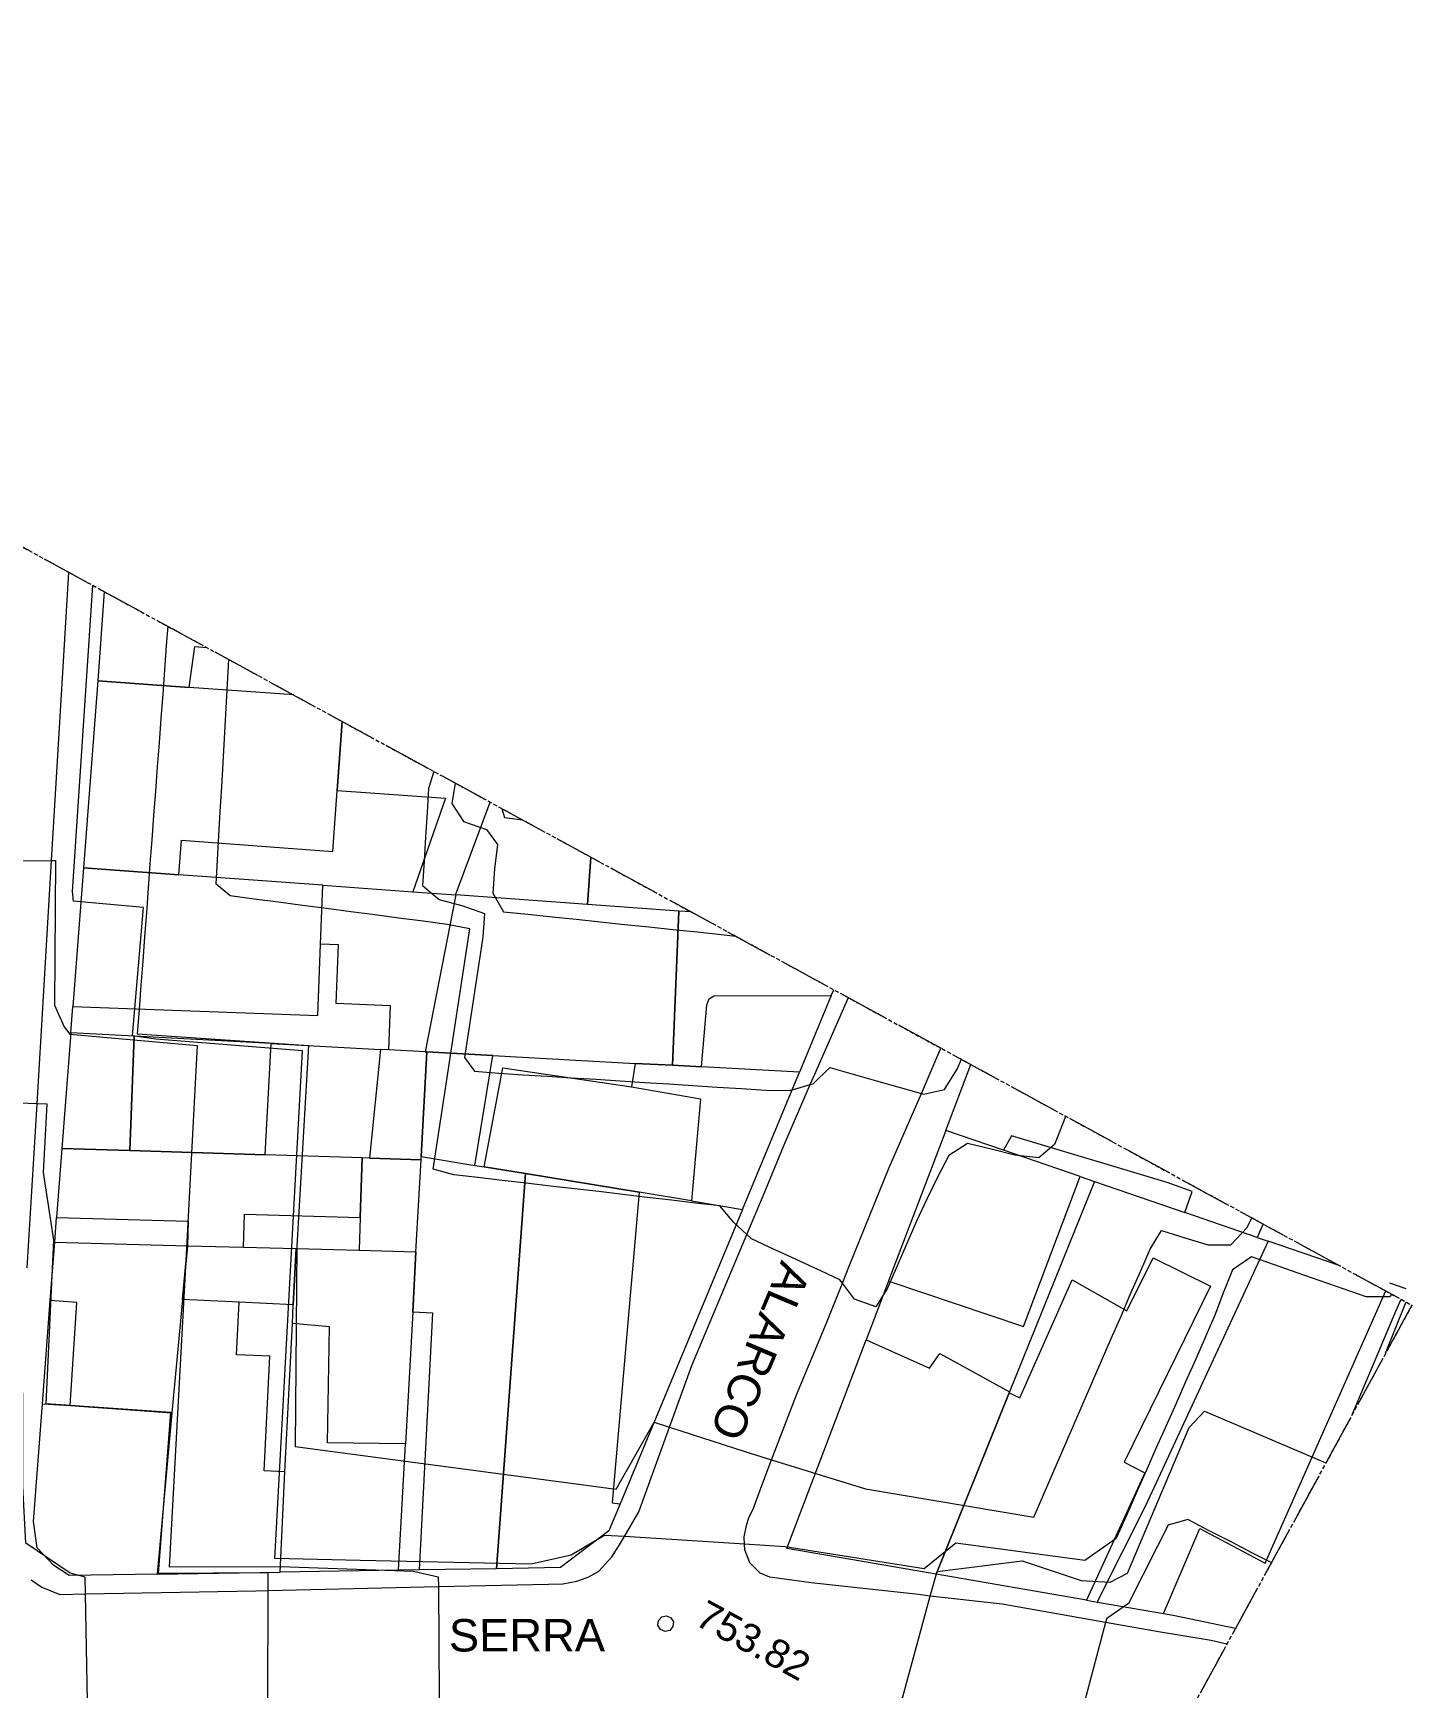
# Model space of a CAD drawing. Header units: feet. Extents: x 344914 to 345457, y 7396879 to 7397422.
# Drawn here: x 345372.2 to 345457.2, y 7397206.8 to 7397308.9 of the extents above; entities that cross this region are included whole.
import ezdxf

# ---------------------------------------------------------------- set-up
doc = ezdxf.new("R2010")
doc.units = ezdxf.units.FT
doc.header["$MEASUREMENT"] = 0
doc.linetypes.add('DASHED2', pattern=[0.375, 0.25, -0.125])
doc.linetypes.add('T02', pattern=[4, 3, -1])
for name, color, linetype, lineweight in [('100_SIST_VIARIO_MEIO_FIO', 1, 'Continuous', 18), ('122_TUN', 190, 'T02', 18), ('160_P_SIMP_ASF_TOP', 7, 'Continuous', 18), ('206_MURO_E_MURO_ARRIMO', 7, 'Continuous', 18), ('214_PROJ_BEIRAL_EDIF', 10, 'Continuous', 18), ('600_CURVA_MESTRA', 14, 'Continuous', 18), ('604_CURVA_INTERM', 7, 'Continuous', 18), ('608_PTO_COTADO_INTERVIA', 1, 'Continuous', 18), ('902_MALHA_TEXTO_COORD_UTM', 8, 'DASHED2', 13)]:
    doc.layers.add(name, color=color, linetype=linetype, lineweight=lineweight)
doc.styles.add('Style-Arial', font='arial.ttf')

# ---------------------------------------------------------------- blocks, each defined once
blk = doc.blocks.new('SP10')
at = {"layer": '608_PTO_COTADO_INTERVIA', "flags": 128}
blk.add_lwpolyline([(0.11, 0.47), (0.36, 0.33), (0.48, 0.05), (0.42, -0.25), (0.2, -0.44), (-0.1, -0.47), (-0.37, -0.32), (-0.48, -0.05), (-0.41, 0.25), (-0.19, 0.45), (0.11, 0.47)], dxfattribs=at)

msp = doc.modelspace()

# ---------------------------------------------------------------- linework, layer by layer
at = {"layer": '100_SIST_VIARIO_MEIO_FIO', "flags": 128}
for points in [[(345374.37, 7397275.63), (345374, 7397269.44), (345373.3, 7397257.85), (345372.8, 7397249.47), (345372.4, 7397242.86), (345371.79, 7397232.75)], [(345372.07, 7397213.5), (345372.72, 7397213.05), (345373.82, 7397212.61), (345375.41, 7397212.64), (345385.91, 7397212.84), (345386.67, 7397212.86), (345397.16, 7397213.09), (345403.95, 7397213.25), (345404.84, 7397213.27), (345405.7, 7397213.42), (345406.43, 7397213.7), (345407.06, 7397214.04), (345407.85, 7397214.93), (345408.33, 7397215.67), (345408.63, 7397216.18), (345409.51, 7397217.7), (345411.4, 7397222.93), (345412.78, 7397226.72), (345416.17, 7397234.79), (345417.18, 7397237.19), (345418.47, 7397240.32), (345420.08, 7397244.04), (345420.37, 7397244.69), (345422.44, 7397249.4)], [(345445.76, 7397209.55), (345444.8, 7397209.77), (345441.54, 7397210.3), (345438.29, 7397210.87), (345431.91, 7397212), (345427.48, 7397212.51), (345426.76, 7397212.6), (345420.13, 7397213.33), (345417.6, 7397213.67), (345417, 7397213.92), (345416.35, 7397214.55), (345416.06, 7397215.36), (345416.03, 7397215.71), (345416, 7397216.17), (345416.15, 7397216.85), (345416.29, 7397217.35), (345416.57, 7397217.86), (345417.03, 7397219.16), (345417.7, 7397220.91), (345419.24, 7397224.91), (345421.1, 7397229.39), (345422.07, 7397231.79), (345422.53, 7397232.94), (345424.95, 7397238.93), (345426.93, 7397243.5), (345428.14, 7397246.28)]]:
    msp.add_lwpolyline(points, dxfattribs=at)
at = {"layer": '122_TUN'}
msp.add_lwpolyline([(345106.01, 7397422.1), (345457.17, 7397230.44), (345265.54, 7396879.33), (344914.38, 7397070.98)], close=True, dxfattribs=at)
at = {"layer": '206_MURO_E_MURO_ARRIMO', "flags": 128}
for points in [[(345374.5, 7397247.24), (345374.62, 7397248.85)], [(345421.38, 7397249.53), (345419.41, 7397244.8)], [(345437.6, 7397238.07), (345432.37, 7397225.1)], [(345436.72, 7397238.37), (345437.6, 7397238.07)], [(345437.6, 7397238.07), (345443.17, 7397236.15)], [(345373.52, 7397234.33), (345373.63, 7397235.85)], [(345415.9, 7397236.35), (345408.36, 7397218.2)], [(345447.62, 7397234.62), (345448.3, 7397234.39)], [(345424.91, 7397231.95), (345424.9, 7397231.92), (345423.52, 7397228.3)], [(345455.79, 7397231.81), (345456.79, 7397231.47)], [(345372.76, 7397224.36), (345373.24, 7397230.72)], [(345387.7, 7397220.16), (345388.16, 7397229.31)], [(345394.71, 7397214.1), (345395.13, 7397221.9)], [(345394.71, 7397214.1), (345387.4, 7397213.98)], [(345396, 7397214.12), (345394.71, 7397214.1)], [(345437.1, 7397212.26), (345437.78, 7397212.14)], [(345441.86, 7397211.43), (345442.45, 7397211.33), (345446.29, 7397210.52)]]:
    msp.add_lwpolyline(points, dxfattribs=at)
at = {"layer": '214_PROJ_BEIRAL_EDIF', "flags": 128}
for points in [[(345376.57, 7397274.43), (345376.16, 7397268.94), (345381.79, 7397268.53), (345382.14, 7397271.04), (345382.88, 7397270.99)], [(345388.25, 7397268.06), (345381.79, 7397268.53), (345376.16, 7397268.94), (345375.28, 7397257.41), (345381.16, 7397256.98), (345381.32, 7397259.1), (345390.65, 7397258.42), (345390.92, 7397262.17), (345391.23, 7397266.43)], [(345391.23, 7397266.43), (345390.92, 7397262.17), (345397.6, 7397261.69), (345395.58, 7397255.93), (345398.23, 7397255.74), (345398.23, 7397255.78), (345400.36, 7397261.45)], [(345406.56, 7397258.06), (345406.36, 7397255.15), (345398.23, 7397255.74), (345398.23, 7397255.78), (345400.36, 7397261.45)], [(345412.74, 7397254.69), (345411.99, 7397254.74), (345406.36, 7397255.15), (345406.56, 7397258.06)], [(345412.74, 7397254.69), (345411.99, 7397254.74), (345411.59, 7397245.23), (345413.37, 7397245.13), (345413.7, 7397248.96), (345413.86, 7397249.32), (345414.14, 7397249.52), (345421.38, 7397249.53), (345421.53, 7397249.89)], [(345448, 7397235.45), (345447.62, 7397234.62), (345443.17, 7397236.15), (345443.63, 7397237.46), (345442.08, 7397238.01), (345432.49, 7397240.89), (345432, 7397239.99), (345428.44, 7397241.22), (345429.98, 7397245.28)], [(345452.74, 7397232.86), (345448.3, 7397234.39), (345440.74, 7397218.07), (345437.79, 7397212.2), (345437.78, 7397212.14), (345441.86, 7397211.43), (345444.1, 7397216.68), (345448.13, 7397214.54), (345455.57, 7397231.32)], [(345453.46, 7397223.65), (345456.18, 7397230.07), (345456.5, 7397230.81)]]:
    msp.add_lwpolyline(points, dxfattribs=at)
for points in [[(345375.28, 7397257.41), (345374.62, 7397248.85), (345389.73, 7397248.29), (345389.89, 7397252.69), (345390.03, 7397256.34), (345381.16, 7397256.98)], [(345389.89, 7397252.69), (345390.03, 7397256.34), (345395.58, 7397255.93), (345398.23, 7397255.74), (345396.34, 7397246.06), (345394.11, 7397246.18), (345394.21, 7397248.9), (345390.86, 7397249.03), (345391, 7397252.65)], [(345396.34, 7397246.06), (345396.45, 7397246.05), (345400.52, 7397245.83), (345409.29, 7397245.35), (345411.59, 7397245.23), (345411.99, 7397254.74), (345406.36, 7397255.15), (345398.23, 7397255.74)], [(345378.4, 7397247.03), (345374.5, 7397247.24), (345373.96, 7397240.1), (345378.14, 7397239.97)], [(345378.14, 7397239.97), (345386.49, 7397239.71), (345386.85, 7397246.57), (345378.4, 7397247.03)], [(345392.46, 7397239.52), (345386.49, 7397239.71), (345386.85, 7397246.57), (345393.6, 7397246.2), (345392.91, 7397239.5)], [(345396.45, 7397246.05), (345396.34, 7397246.06), (345394.11, 7397246.18), (345393.6, 7397246.2), (345392.91, 7397239.5), (345396.09, 7397239.4), (345396.1, 7397239.6)], [(345396.45, 7397246.05), (345396.1, 7397239.6), (345399.4, 7397239.06), (345400.52, 7397245.83)], [(345409.07, 7397243.9), (345413.31, 7397243.17), (345412.76, 7397236.87), (345409.54, 7397237.4), (345402.53, 7397238.55), (345399.98, 7397238.97), (345401.13, 7397245.08)], [(345412.76, 7397236.87), (345415.9, 7397236.35), (345419.41, 7397244.8), (345413.37, 7397245.13), (345411.59, 7397245.23), (345409.29, 7397245.35), (345409.07, 7397243.9), (345413.31, 7397243.17)], [(345432, 7397239.99), (345428.44, 7397241.22), (345424.91, 7397231.95), (345424.93, 7397231.92), (345433.23, 7397229.12), (345436.72, 7397238.37)], [(345392.34, 7397235.84), (345392.46, 7397239.52), (345386.49, 7397239.71), (345378.14, 7397239.97), (345373.96, 7397240.1), (345373.63, 7397235.85), (345381.73, 7397235.63), (345381.69, 7397234.11), (345385.15, 7397234.02), (345385.22, 7397236.06)], [(345395.78, 7397233.74), (345396.09, 7397239.4), (345396.1, 7397239.6), (345399.4, 7397239.06), (345399.98, 7397238.97), (345402.53, 7397238.55), (345400.75, 7397214.19), (345396, 7397214.12), (345396.82, 7397229.95), (345395.58, 7397230.01)], [(345392.28, 7397233.83), (345395.78, 7397233.74), (345396.09, 7397239.4), (345392.91, 7397239.5), (345392.46, 7397239.52), (345392.34, 7397235.84)], [(345402.53, 7397238.55), (345409.54, 7397237.4), (345407.88, 7397218.25), (345408.36, 7397218.2), (345407.67, 7397216.53), (345404.68, 7397214.26), (345400.75, 7397214.19)], [(345380.74, 7397223.81), (345374.46, 7397224.25), (345374.87, 7397230.61), (345373.24, 7397230.72), (345373.52, 7397234.33), (345381.69, 7397234.11), (345381.39, 7397230.8)], [(345388.39, 7397233.93), (345388.21, 7397230.47), (345384.88, 7397230.63), (345381.39, 7397230.8), (345381.69, 7397234.11), (345385.15, 7397234.02)], [(345395.78, 7397233.74), (345395.58, 7397230.01), (345395.13, 7397221.9), (345390.32, 7397221.96), (345390.45, 7397229.1), (345388.16, 7397229.31), (345388.21, 7397230.47), (345388.39, 7397233.93), (345392.28, 7397233.83)], [(345427.84, 7397213.86), (345432.35, 7397225.03), (345433.01, 7397224.74), (345436.22, 7397232.01), (345439.6, 7397230.09), (345441.22, 7397233.36), (345444.75, 7397231.61), (345439.44, 7397220.77), (345440.71, 7397220.1), (345437.1, 7397212.26)], [(345380.74, 7397223.81), (345379.82, 7397213.86), (345387.4, 7397213.98), (345387.7, 7397220.16), (345386.43, 7397220.23), (345386.78, 7397227.29), (345384.71, 7397227.39), (345384.88, 7397230.63), (345381.39, 7397230.8)], [(345427.84, 7397213.86), (345418.64, 7397215.45), (345423.52, 7397228.3), (345427.44, 7397226.56), (345428.07, 7397227.47), (345432.37, 7397225.1), (345432.35, 7397225.03)], [(345380.74, 7397223.81), (345379.82, 7397213.86), (345374.4, 7397213.77), (345373.46, 7397214.4), (345372.44, 7397215.48), (345372.2, 7397217.1), (345372.76, 7397224.36), (345374.46, 7397224.25)]]:
    msp.add_lwpolyline(points, close=True, dxfattribs=at)
at = {"layer": '600_CURVA_MESTRA', "elevation": 755, "flags": 128}
msp.add_lwpolyline([(345380.48, 7397272.3), (345380.39, 7397271.1), (345380.28, 7397269.6), (345380.17, 7397268.11), (345380.05, 7397266.61), (345379.94, 7397265.12), (345379.83, 7397263.62), (345379.72, 7397262.13), (345379.61, 7397260.63), (345379.5, 7397259.13), (345379.38, 7397257.64), (345379.27, 7397256.14), (345379.16, 7397254.65), (345379.05, 7397253.15), (345378.94, 7397251.65), (345378.83, 7397250.16), (345378.72, 7397248.66), (345378.6, 7397247.17), (345389.16, 7397246.45), (345388.43, 7397234.08), (345388.33, 7397221.73), (345408.12, 7397219.1), (345410.46, 7397223.23), (345411.4, 7397222.93), (345416.06, 7397221.43), (345417.7, 7397220.91), (345418.03, 7397220.8), (345423.49, 7397219.13), (345433.86, 7397217.38), (345434.46, 7397218.76), (345435.06, 7397220.13), (345435.65, 7397221.51), (345436.25, 7397222.88), (345436.85, 7397224.26), (345437.44, 7397225.64), (345438.04, 7397227.01), (345438.64, 7397228.39), (345439.24, 7397229.76), (345439.83, 7397231.14), (345440.43, 7397232.52), (345441.03, 7397233.89), (345441.73, 7397235.04), (345443.17, 7397234.6), (345444.6, 7397234.17), (345446.01, 7397234.16), (345447.02, 7397235.24), (345447.3, 7397235.83)], dxfattribs=at)
at = {"layer": '604_CURVA_INTERM', "flags": 128}
for points, elevation in [([(345455.92, 7397231.12), (345455.79, 7397230.95), (345454.35, 7397230.95), (345452.93, 7397231.45), (345451.52, 7397231.94), (345450.1, 7397232.44), (345448.69, 7397232.93), (345447.27, 7397233.42), (345446.1, 7397232.63), (345445.55, 7397231.24), (345445.02, 7397229.83), (345444.43, 7397228.45), (345443.82, 7397227.08), (345443.21, 7397225.71), (345442.61, 7397224.34), (345442, 7397222.97), (345441.39, 7397221.6), (345440.78, 7397220.22), (345440.18, 7397218.85), (345439.57, 7397217.48), (345438.96, 7397216.11), (345438.94, 7397216.05), (345437.01, 7397214.7), (345429.06, 7397215.78), (345427.1, 7397214.18), (345418.54, 7397215.55), (345416.03, 7397215.71), (345408.63, 7397216.18), (345407.41, 7397216.25), (345405.35, 7397215.03), (345402.87, 7397214.47), (345392.33, 7397214.71), (345387.07, 7397214.83), (345388.79, 7397246.13), (345379.74, 7397246.84), (345378.31, 7397247.05), (345378.99, 7397254.95), (345374.68, 7397255.34), (345374.6, 7397255.94), (345375.87, 7397274.81)], 754), ([(345386.64, 7397206.11), (345386.67, 7397212.86), (345386.67, 7397213.94), (345379.9, 7397213.89), (345380.67, 7397223.83), (345372.99, 7397224.35), (345373.46, 7397234.44), (345372.83, 7397238.62), (345373.05, 7397242.84), (345372.4, 7397242.86), (345366.81, 7397243.09), (345366.65, 7397243.1), (345364.94, 7397243.41), (345365.08, 7397250.58), (345361.31, 7397250.95), (345362.95, 7397265.95), (345363.58, 7397270.41), (345354.42, 7397272.09), (345350.05, 7397272.57), (345339, 7397272.88), (345334.85, 7397272.81)], 752), ([(345435.82, 7397242.09), (345435.7, 7397241.74), (345435.13, 7397240.35), (345434.17, 7397239.53), (345432.69, 7397239.7), (345431.23, 7397240.05), (345429.77, 7397240.4), (345428.62, 7397239.66), (345427.92, 7397238.34), (345427.27, 7397236.98), (345426.64, 7397235.62), (345426.04, 7397234.25), (345425.44, 7397232.87), (345424.84, 7397231.5), (345424.13, 7397230.33), (345422.8, 7397230.82), (345422.07, 7397231.79), (345421.9, 7397232), (345420.73, 7397232.55), (345420.54, 7397232.64), (345420.02, 7397232.88), (345419.18, 7397233.27), (345417.82, 7397233.9), (345416.46, 7397234.53), (345416.17, 7397234.79), (345415.37, 7397235.54), (345414.5, 7397236.56), (345413.01, 7397236.74), (345411.52, 7397236.91), (345410.03, 7397237.09), (345408.54, 7397237.26), (345407.05, 7397237.44), (345405.56, 7397237.61), (345404.07, 7397237.78), (345402.58, 7397237.96), (345401.09, 7397238.13), (345399.6, 7397238.31), (345398.11, 7397238.48), (345396.84, 7397238.82), (345397.07, 7397240.3), (345397.29, 7397241.79), (345397.52, 7397243.27), (345397.74, 7397244.75), (345397.97, 7397246.24), (345398.2, 7397247.72), (345398.42, 7397249.2), (345398.65, 7397250.68), (345398.87, 7397252.17), (345399.1, 7397253.65), (345397.71, 7397253.92), (345396.22, 7397254.11), (345394.73, 7397254.31), (345393.25, 7397254.5), (345391.76, 7397254.7), (345390.27, 7397254.89), (345388.78, 7397255.09), (345387.3, 7397255.28), (345385.81, 7397255.48), (345384.32, 7397255.67), (345383.46, 7397256.39), (345383.55, 7397257.89), (345383.63, 7397259.38), (345383.72, 7397260.88), (345383.81, 7397262.38), (345383.89, 7397263.88), (345383.98, 7397265.37), (345384.06, 7397266.87), (345384.15, 7397268.37), (345384.23, 7397269.87), (345384.25, 7397270.24)], 756), ([(345396.87, 7397263.35), (345396.56, 7397262.3), (345396.46, 7397260.81), (345396.37, 7397259.31), (345396.28, 7397257.81), (345396.19, 7397256.31), (345397.21, 7397255.45), (345398.66, 7397255.07), (345400.01, 7397254.58), (345399.91, 7397253.13), (345399.67, 7397251.65), (345399.44, 7397250.17), (345399.22, 7397248.68), (345399, 7397247.2), (345398.77, 7397245.72), (345399.38, 7397244.87), (345400.88, 7397244.75), (345402.38, 7397244.65), (345403.87, 7397244.56), (345405.37, 7397244.46), (345406.87, 7397244.37), (345408.36, 7397244.27), (345409.86, 7397244.17), (345411.36, 7397244.08), (345412.85, 7397243.98), (345414.35, 7397243.89), (345415.85, 7397243.79), (345417.34, 7397243.7), (345418.84, 7397243.67), (345420.08, 7397244.04), (345420.26, 7397244.09), (345421.29, 7397245.09), (345422.73, 7397244.69), (345424.17, 7397244.28), (345425.62, 7397243.87), (345426.93, 7397243.5), (345427.06, 7397243.46), (345428.36, 7397243.73), (345429.14, 7397245), (345429.4, 7397245.6)], 757), ([(345375.53, 7397206), (345375.41, 7397212.64), (345375.39, 7397213.68), (345374.47, 7397213.93), (345371.73, 7397215.78), (345371.55, 7397219.28), (345371.54, 7397225.03), (345371.01, 7397225.05), (345365.41, 7397225.21), (345364.85, 7397225.23), (345363.76, 7397224.78), (345363.13, 7397222.01), (345343.31, 7397223.15), (345343.74, 7397231.72), (345344.16, 7397237.09), (345348.42, 7397236.8), (345349.16, 7397252.2), (345349.7, 7397261.83), (345329.56, 7397262.86)], 751), ([(345398.19, 7397262.63), (345397.98, 7397261.36), (345398.71, 7397260.26), (345400.12, 7397259.77), (345400.8, 7397258.84), (345400.62, 7397257.35), (345400.51, 7397255.85), (345401.18, 7397254.7), (345402.67, 7397254.54), (345404.17, 7397254.38), (345405.66, 7397254.23), (345407.15, 7397254.07), (345408.64, 7397253.92), (345410.13, 7397253.76), (345411.63, 7397253.6), (345413.12, 7397253.45), (345414.61, 7397253.29), (345415.47, 7397253.2)], 758), ([(345401.08, 7397261.05), (345401.23, 7397260.5), (345402.36, 7397260.36)], 759), ([(345367.65, 7397257.79), (345373.3, 7397257.85), (345373.56, 7397257.85), (345373.5, 7397248.94), (345374.09, 7397247.61), (345374.44, 7397247.14), (345382.29, 7397246.45), (345381.63, 7397233.96), (345380.57, 7397214.31), (345387.4, 7397214.33), (345395.62, 7397214.04), (345397.15, 7397213.69), (345397.16, 7397213.09), (345397.2, 7397206.24)], 753), ([(345455.55, 7397227.48), (345456.81, 7397230.64)], 753), ([(345425.72, 7397206.08), (345427.48, 7397212.51), (345427.9, 7397214.03), (345433.14, 7397214.69), (345436.78, 7397213.46), (345438.56, 7397213.37), (345439.64, 7397213.92), (345443.43, 7397222.9), (345444.38, 7397223.9), (345451.86, 7397220.72)], 753), ([(345448.5, 7397214.57), (345447.35, 7397215.16), (345446.02, 7397215.85), (345444.68, 7397216.54), (345443.35, 7397217.23), (345442.15, 7397216.89), (345441.49, 7397215.58), (345439.69, 7397212.05), (345438.36, 7397211.13), (345438.29, 7397210.87), (345436.61, 7397204.59)], 752)]:
    msp.add_lwpolyline(points, dxfattribs=dict(at, elevation=elevation))
at = {"layer": '902_MALHA_TEXTO_COORD_UTM', "flags": 128}
for points in [[(345344.91, 7397291.71), (345457.17, 7397230.44)], [(345457.17, 7397230.44), (345265.54, 7396879.33)]]:
    msp.add_lwpolyline(points, dxfattribs=at)

# ---------------------------------------------------------------- block references
at = {"layer": '608_PTO_COTADO_INTERVIA', "rotation": 331.3757899120435}
msp.add_blockref('SP10', (345411.17, 7397210.81, 753.82), dxfattribs=at)

# ---------------------------------------------------------------- texts
at = {"layer": '160_P_SIMP_ASF_TOP', "style": 'Style-Arial'}
for s, rotation, p in [('ALARCO', 247.2108, (345418.32, 7397233.27)), ('SERRA', 0.0939, (345397.81, 7397209.09))]:
    msp.add_text(s, height=2, rotation=rotation, dxfattribs=at).set_placement(p)
at = {"layer": '608_PTO_COTADO_INTERVIA', "style": 'Style-Arial'}
msp.add_text('753.82', height=1.75, rotation=331.3758, dxfattribs=at).set_placement((345412.88, 7397210.8, 753.82))

doc.saveas('drawing.dxf')
